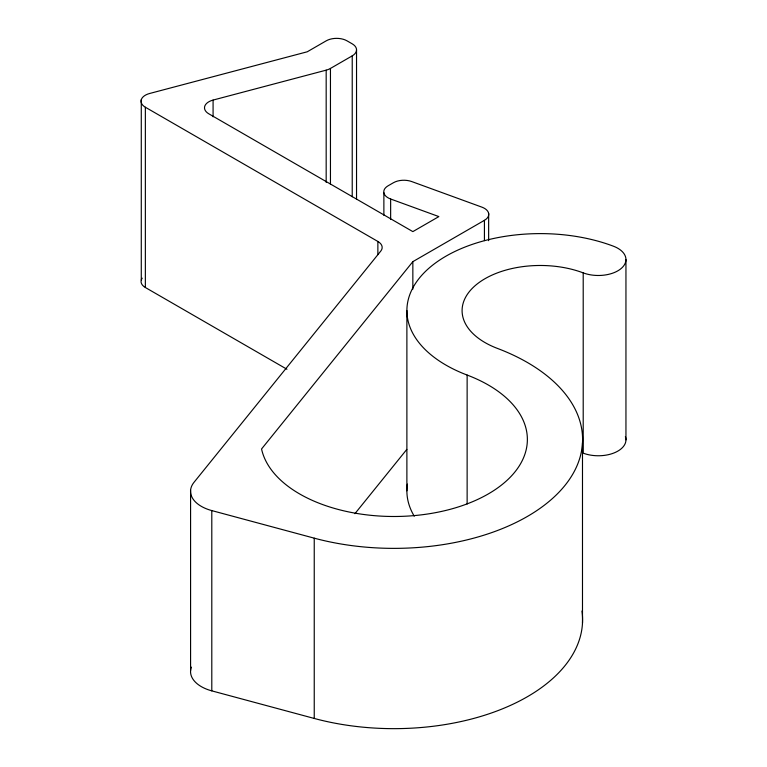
<?xml version="1.0" encoding="UTF-8"?>
<svg xmlns="http://www.w3.org/2000/svg" width="767" height="767" viewBox="0 0 767 767"><rect width="100%" height="100%" fill="white"/><g stroke="black" fill="none" stroke-linecap="round" stroke-linejoin="round"><path stroke-width="1.15" d="M141.281 99.71L141.281 279.993M383.874 215.297L383.874 192.757M488.646 240.665L488.646 213.379M625.949 439.855L625.949 259.572M390.643 219.304L390.643 199.008A14.717 8.495 0 0 1 388.092 185.806L393.433 182.728A14.717 8.495 0 0 1 411.697 181.549L481.877 207.138A14.717 8.495 0 0 1 484.428 220.33L412.847 261.652L261.557 448.973A133.429 77.036 0 0 0 464.495 504.849A133.429 77.036 0 0 0 467.132 375.053A133.429 77.036 0 0 1 428.743 268.392A133.429 77.036 0 0 1 613.485 246.226A27.602 15.934 0 0 1 621.423 268.287A27.602 15.934 0 0 1 583.208 272.879A78.224 45.167 0 0 0 474.898 285.87A78.224 45.167 0 0 0 497.409 348.4A188.624 108.904 0 0 1 558.721 492.481A188.624 108.904 0 0 1 314.24 538.166L211.797 510.582A36.797 21.246 0 0 1 193.993 482.347L380.796 251.058A14.717 8.495 0 0 0 377.872 241.461L145.356 107.227A14.717 8.495 0 0 1 149.632 93.488L307.241 51.792L326.205 40.843A14.717 8.495 0 0 1 347.02 40.843L352.226 43.844A14.717 8.495 0 0 1 352.226 55.866L352.226 196.745M354.891 513.698L406.826 449.395M390.643 199.008L438.868 216.591L412.847 231.615L208.806 113.804A14.717 8.495 0 0 1 213.082 100.074L326.176 70.152A14.717 8.495 0 0 0 330.452 68.436L352.226 55.866M191.367 667.146A36.797 21.246 0 0 0 211.797 690.866L314.24 718.449A188.624 108.904 0 0 0 581.971 611.011M142.211 278.181A14.717 8.495 0 0 0 145.356 287.51L286.935 369.243M583.208 272.879L583.208 453.153A27.602 15.934 0 0 0 613.878 453.009A27.602 15.934 0 0 0 625.373 436.586M582.489 442.827L582.489 623.111M484.428 220.33L484.428 240.627M467.132 375.053L467.132 503.996M412.847 261.652L412.847 289.121M406.884 310.53L406.884 490.813M377.872 241.461L377.872 254.596M356.54 49.855L356.54 199.295M330.452 68.436L330.452 184.243M326.176 70.152L326.176 182.373M314.24 538.166L314.24 718.449M213.082 100.074L213.082 116.785M211.797 510.582L211.797 690.866M190.58 490.401L190.58 670.684M145.356 107.227L145.356 287.51M414.257 516.181A133.429 77.036 0 0 1 407.411 484.092"/></g></svg>
